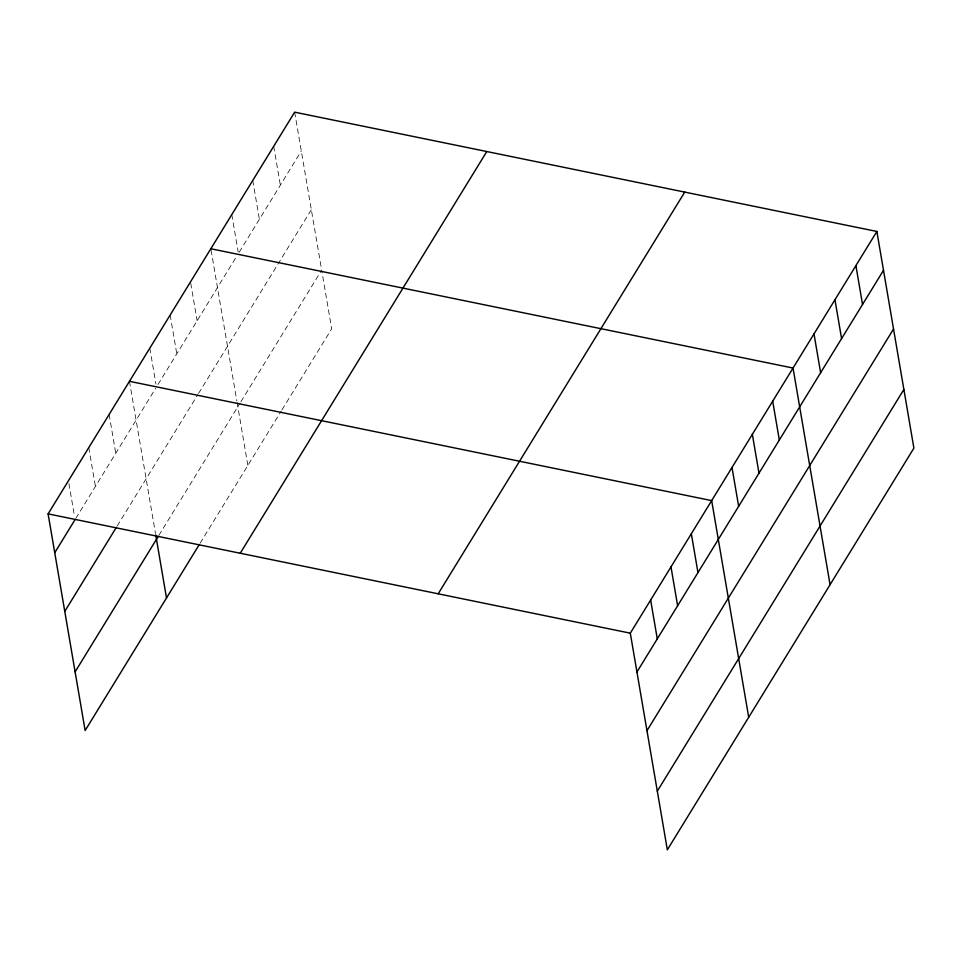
<?xml version="1.0" encoding="UTF-8"?>
<svg xmlns="http://www.w3.org/2000/svg" width="962" height="962" viewBox="0 0 962 962"><rect width="100%" height="100%" fill="white"/><g stroke="black" fill="none" stroke-linecap="round" stroke-linejoin="round"><path stroke-width="0.72" stroke-dasharray="4.81 3.61" d="M75.866 518.302L155.664 388.287M158.008 384.463L236.88 255.976M239.213 252.176L301.31 151.01M117.184 525.998L197.775 394.709M198.557 393.434L311.339 209.692M158.814 535.473L240.163 402.934M240.945 401.671L321.669 270.142M200.144 543.157L281.241 411.027M282.022 409.764L331.698 328.824L321.921 271.609M294.661 112.169L321.428 268.711M273.713 146.308L280.351 185.149M252.753 180.459L259.391 219.3M231.794 214.598L238.191 252.008M211.075 250.18L236.856 400.974M237.097 402.405L247.871 465.404M190.741 283.321L197.126 320.731M170.154 315.031L176.792 353.872M149.807 348.172L155.952 384.139M129.461 381.313L155.483 533.537M109.127 414.454L115.765 453.294M88.781 447.595L95.418 486.435M68.939 483.609L74.591 516.702"/><path stroke-width="1.44" d="M199.362 544.432L85.137 730.531L48.1 513.876L294.661 112.169L876.863 231.469L913.9 448.124L667.339 849.831L630.302 633.176L876.863 231.469M54.738 552.717L75.084 519.576M64.767 611.399L116.402 527.272M75.108 671.861L158.033 536.748M240.223 553.246L486.796 151.527M438.179 593.807L684.74 192.099M636.94 672.017L883.501 270.31M646.969 730.699L893.53 328.992M657.299 791.161L903.871 389.454M210.834 248.749L793.037 368.049L830.074 584.704M129.461 381.313L711.664 500.613L748.701 717.267M48.1 513.876L630.302 633.176M855.903 265.608L862.541 304.461M834.944 299.759L841.594 338.6M813.996 333.898L820.634 372.751M772.69 401.19L779.328 440.031M752.344 434.331L758.994 473.172M732.01 467.472L738.648 506.313M691.329 533.754L697.967 572.594M670.983 566.895L677.621 605.735M650.637 600.035L657.286 638.876M155.736 534.968L166.498 597.967"/></g></svg>
